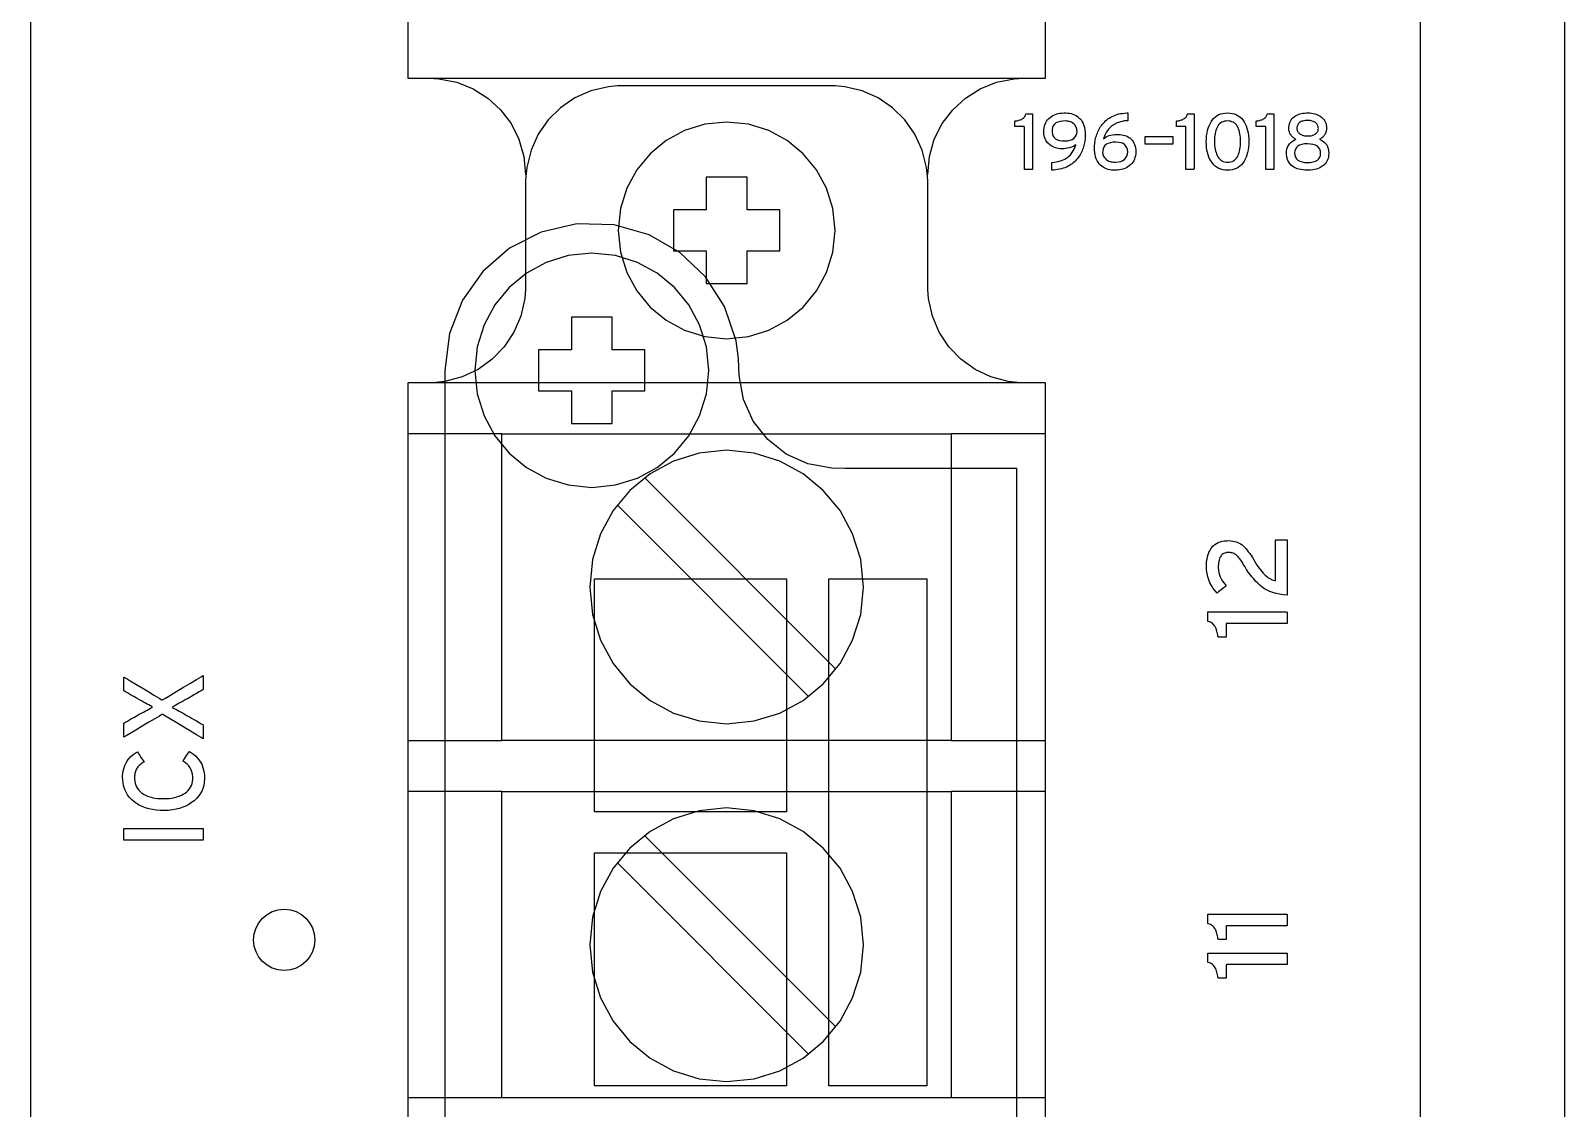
# Model space of a CAD drawing. Extents: x 1 to 47.7, y 0.2 to 33.3.
# Drawn here: x 34.861 to 36.737, y 7.805 to 9.124 of the extents above; entities that cross this region are included whole.
import ezdxf

# ---------------------------------------------------------------- set-up
doc = ezdxf.new("R2010")
doc.units = 0
doc.header["$MEASUREMENT"] = 0
for name, color, linetype in [('1_1__SCREW_TERMINAL_BLOCK_', 7, 'CONTINUOUS'), ('1_2__CONNECTORIZED_RELAY__', 7, 'CONTINUOUS'), ('4_0_____DWG', 7, 'CONTINUOUS')]:
    doc.layers.add(name, color=color, linetype=linetype)

msp = doc.modelspace()

# ---------------------------------------------------------------- linework, layer by layer
at = {"layer": '1_1__SCREW_TERMINAL_BLOCK_'}
for points in [[(35.3221, 9.1549), (35.3221, 9.1144), (35.3221, 9.0856), (35.3221, 9.0691), (35.3221, 9.0655), (35.3232, 9.0655), (35.3386, 9.0655), (35.3459, 9.0655), (35.3477, 9.0655), (35.3487, 9.0655), (35.36, 9.0649), (35.3818, 9.0606), (35.4018, 9.0526), (35.4198, 9.0412), (35.4355, 9.0269), (35.4483, 9.0099), (35.4579, 8.9908), (35.464, 8.9698), (35.4661, 8.9475)], [(35.9581, 8.9475), (35.9602, 8.9698), (35.9662, 8.9908), (35.9759, 9.0099), (35.9887, 9.0269), (36.0043, 9.0412), (36.0224, 9.0526), (36.0424, 9.0606), (36.0641, 9.0649), (36.0755, 9.0655), (36.0765, 9.0655), (36.0783, 9.0655), (36.0856, 9.0655), (36.1009, 9.0655), (36.1021, 9.0655), (36.1021, 9.0691), (36.1021, 9.0856), (36.1021, 9.1144), (36.1021, 9.1549)], [(35.3221, 9.0655), (36.1021, 9.0655)], [(36.1021, 7.6616), (36.1021, 7.8866), (36.1021, 7.9939), (36.1021, 8.0965), (36.1021, 8.1938), (36.1021, 8.2848), (36.1021, 8.3688), (36.1021, 8.445), (36.1021, 8.5125), (36.1021, 8.5705), (36.1021, 8.6183), (36.1021, 8.655), (36.1021, 8.6798), (36.1021, 8.6919), (36.1019, 8.693), (36.0971, 8.693), (36.0803, 8.693), (36.0763, 8.693), (36.0736, 8.693), (36.0679, 8.6933), (36.0567, 8.6946), (36.0355, 8.7001), (36.0161, 8.7093), (35.9988, 8.7218), (35.9841, 8.737), (35.9723, 8.7547), (35.9638, 8.7745), (35.959, 8.796), (35.9581, 8.8072), (35.9581, 8.811), (35.9581, 8.8115), (35.9581, 8.8193), (35.9581, 8.8343), (35.9581, 8.8541), (35.9581, 8.898), (35.9581, 8.9172), (35.9581, 8.9314), (35.9581, 8.938), (35.9581, 8.9394), (35.9579, 8.9451), (35.9567, 8.9562), (35.9514, 8.9775), (35.9425, 8.997), (35.9303, 9.0144), (35.9152, 9.0293), (35.8977, 9.0413), (35.878, 9.0501), (35.8567, 9.0551), (35.8455, 9.0561), (35.8402, 9.0563), (35.8395, 9.0563), (35.8344, 9.0563), (35.825, 9.0563), (35.7956, 9.0563), (35.7563, 9.0563), (35.7121, 9.0563), (35.6679, 9.0563), (35.6286, 9.0563), (35.5992, 9.0563), (35.5898, 9.0563), (35.5847, 9.0563), (35.5839, 9.0563), (35.5786, 9.0561), (35.5674, 9.0551), (35.5461, 9.0501), (35.5265, 9.0413), (35.509, 9.0293), (35.4939, 9.0144), (35.4817, 8.997), (35.4728, 8.9775), (35.4675, 8.9562), (35.4663, 8.9451), (35.4661, 8.9394), (35.4661, 8.938), (35.4661, 8.9314), (35.4661, 8.9172), (35.4661, 8.898), (35.4661, 8.8541), (35.4661, 8.8343), (35.4661, 8.8193), (35.4661, 8.8115), (35.4661, 8.811), (35.466, 8.8072), (35.4652, 8.796), (35.4604, 8.7745), (35.4519, 8.7547), (35.4401, 8.737), (35.4253, 8.7218), (35.4081, 8.7093), (35.3886, 8.7001), (35.3674, 8.6946), (35.3563, 8.6933), (35.3506, 8.693), (35.3479, 8.693), (35.3439, 8.693), (35.3271, 8.693), (35.3223, 8.693), (35.3221, 8.6919), (35.3221, 8.6798), (35.3221, 8.655), (35.3221, 8.6183), (35.3221, 8.5705), (35.3221, 8.5125), (35.3221, 8.445), (35.3221, 8.3688), (35.3221, 8.2848), (35.3221, 8.1938), (35.3221, 8.0965), (35.3221, 7.9939), (35.3221, 7.8866), (35.3221, 7.6616)], [(35.6869, 8.9043), (35.647, 8.9043), (35.647, 8.8542), (35.6869, 8.8542), (35.6869, 8.8142), (35.7372, 8.8142), (35.7372, 8.8542), (35.7772, 8.8542), (35.7772, 8.9043), (35.7372, 8.9043), (35.7372, 8.9443), (35.6869, 8.9443), (35.6869, 8.9043)], [(36.1021, 8.693), (35.3221, 8.693)], [(35.4372, 8.6304), (35.3221, 8.6304)], [(35.987, 8.6304), (35.987, 8.2554), (35.4372, 8.2554), (35.4372, 8.6304), (35.987, 8.6304)], [(36.1021, 8.6304), (35.987, 8.6304)], [(35.8458, 8.3426), (35.6115, 8.5769)], [(35.5781, 8.5435), (35.8123, 8.3092)], [(35.3221, 8.2554), (35.4372, 8.2554)], [(35.987, 8.2554), (36.1021, 8.2554)], [(35.4372, 8.1931), (35.3221, 8.1931)], [(35.987, 8.1931), (35.987, 7.8181), (35.4372, 7.8181), (35.4372, 8.1931), (35.987, 8.1931)], [(36.1021, 8.1931), (35.987, 8.1931)], [(35.8458, 7.9051), (35.6115, 8.1393)], [(35.5781, 8.1059), (35.8123, 7.8717)], [(35.4372, 7.8181), (35.3221, 7.8181)], [(36.1021, 7.8181), (35.987, 7.8181)]]:
    msp.add_lwpolyline(points, dxfattribs=at)
for points in [[(35.7121, 9.0118), (35.6854, 9.0091), (35.6605, 9.0014), (35.638, 8.9892), (35.6184, 8.973), (35.6021, 8.9533), (35.5899, 8.9308), (35.5821, 8.9059), (35.5794, 8.8792), (35.5821, 8.8525), (35.5899, 8.8277), (35.6021, 8.8052), (35.6184, 8.7856), (35.638, 8.7694), (35.6605, 8.7571), (35.6854, 8.7494), (35.7121, 8.7467), (35.7387, 8.7494), (35.7636, 8.7571), (35.7861, 8.7694), (35.8058, 8.7856), (35.822, 8.8052), (35.8343, 8.8277), (35.842, 8.8525), (35.8447, 8.8792), (35.842, 8.9059), (35.8343, 8.9308), (35.822, 8.9533), (35.8058, 8.973), (35.7861, 8.9892), (35.7636, 9.0014), (35.7387, 9.0091)], [(35.7121, 8.6103), (35.6784, 8.6069), (35.647, 8.5971), (35.6185, 8.5817), (35.5937, 8.5613), (35.5733, 8.5365), (35.5578, 8.5081), (35.5481, 8.4767), (35.5447, 8.443), (35.5481, 8.4093), (35.5578, 8.3779), (35.5733, 8.3495), (35.5937, 8.3247), (35.6185, 8.3043), (35.647, 8.2889), (35.6784, 8.2792), (35.7121, 8.2758), (35.7458, 8.2792), (35.7772, 8.2889), (35.8056, 8.3043), (35.8304, 8.3247), (35.8509, 8.3495), (35.8663, 8.3779), (35.8761, 8.4093), (35.8795, 8.443), (35.8761, 8.4767), (35.8663, 8.5081), (35.8509, 8.5365), (35.8304, 8.5613), (35.8056, 8.5817), (35.7772, 8.5971), (35.7458, 8.6069)], [(35.7121, 8.1728), (35.6784, 8.1694), (35.647, 8.1596), (35.6185, 8.1442), (35.5937, 8.1238), (35.5733, 8.0991), (35.5578, 8.0707), (35.5481, 8.0392), (35.5447, 8.0055), (35.5481, 7.9718), (35.5578, 7.9404), (35.5733, 7.912), (35.5937, 7.8872), (35.6185, 7.8668), (35.647, 7.8514), (35.6784, 7.8416), (35.7121, 7.8382), (35.7458, 7.8416), (35.7772, 7.8514), (35.8056, 7.8668), (35.8304, 7.8872), (35.8509, 7.912), (35.8663, 7.9404), (35.8761, 7.9718), (35.8795, 8.0055), (35.8761, 8.0392), (35.8663, 8.0707), (35.8509, 8.0991), (35.8304, 8.1238), (35.8056, 8.1442), (35.7772, 8.1596), (35.7458, 8.1694)]]:
    msp.add_lwpolyline(points, close=True, dxfattribs=at)
at = {"layer": '1_2__CONNECTORIZED_RELAY__'}
for points in [[(36.0764, 8.954), (36.0764, 8.956), (36.0764, 8.9613), (36.0764, 8.9689), (36.0764, 8.9778), (36.0764, 8.9869), (36.0764, 8.9953), (36.0764, 9.0019), (36.0764, 9.0056), (36.0763, 9.0062), (36.0754, 9.0062), (36.0739, 9.0062), (36.0721, 9.0062), (36.07, 9.0062), (36.068, 9.0062), (36.0663, 9.0062), (36.0651, 9.0062), (36.0647, 9.0062), (36.0647, 9.0064), (36.0647, 9.0071), (36.0647, 9.0082), (36.0647, 9.0094), (36.0647, 9.0106), (36.0647, 9.0117), (36.0647, 9.0126), (36.0647, 9.0131), (36.0653, 9.0132), (36.0665, 9.0134), (36.0676, 9.0135), (36.0687, 9.0138), (36.0698, 9.014), (36.0708, 9.0144), (36.0718, 9.0147), (36.0727, 9.0151), (36.0736, 9.0156), (36.0745, 9.0161), (36.0752, 9.0167), (36.0759, 9.0173), (36.0765, 9.018), (36.077, 9.0188), (36.0775, 9.0196), (36.0778, 9.0205), (36.0782, 9.0215), (36.0784, 9.022), (36.0789, 9.022), (36.0799, 9.022), (36.0812, 9.022), (36.0826, 9.022), (36.084, 9.022), (36.0851, 9.022), (36.0859, 9.022), (36.0862, 9.022), (36.0862, 9.0194), (36.0862, 9.0125), (36.0862, 9.0026), (36.0862, 8.991), (36.0862, 8.9791), (36.0862, 8.9682), (36.0862, 8.9596), (36.0862, 8.9547), (36.0862, 8.954), (36.0854, 8.954), (36.0842, 8.954), (36.0826, 8.954), (36.0809, 8.954), (36.0792, 8.954), (36.0778, 8.954), (36.0768, 8.954)], [(36.1508, 8.996), (36.1508, 8.9944), (36.1507, 8.9928), (36.1506, 8.9913), (36.1504, 8.9897), (36.1502, 8.988), (36.1499, 8.9864), (36.1496, 8.9848), (36.1492, 8.9831), (36.1488, 8.9815), (36.1482, 8.9798), (36.1476, 8.9782), (36.147, 8.9765), (36.1462, 8.9749), (36.1454, 8.9733), (36.1445, 8.9718), (36.1436, 8.9703), (36.1425, 8.9687), (36.1415, 8.9673), (36.1403, 8.9659), (36.1391, 8.9645), (36.1377, 8.9632), (36.1363, 8.962), (36.1348, 8.9609), (36.1332, 8.9598), (36.1315, 8.9587), (36.1298, 8.9578), (36.1279, 8.9568), (36.1259, 8.956), (36.1238, 8.9553), (36.1217, 8.9546), (36.1194, 8.9541), (36.117, 8.9536), (36.1145, 8.9533), (36.112, 8.953), (36.1099, 8.9529), (36.1099, 8.9534), (36.1099, 8.9545), (36.1099, 8.9559), (36.1099, 8.9575), (36.1099, 8.9591), (36.1099, 8.9606), (36.1099, 8.9617), (36.1099, 8.9624), (36.1127, 8.9627), (36.1176, 8.9634), (36.122, 8.9647), (36.126, 8.9666), (36.1296, 8.969), (36.1327, 8.9719), (36.1354, 8.9753), (36.1376, 8.9793), (36.1395, 8.9839), (36.1385, 8.9836), (36.1369, 8.9825), (36.1351, 8.9816), (36.1333, 8.9808), (36.1313, 8.9802), (36.1292, 8.9797), (36.1269, 8.9794), (36.1245, 8.9792), (36.122, 8.9791), (36.12, 8.9792), (36.118, 8.9795), (36.1161, 8.9798), (36.1143, 8.9803), (36.1125, 8.981), (36.1108, 8.9818), (36.1092, 8.9827), (36.1076, 8.9838), (36.1062, 8.985), (36.1048, 8.9863), (36.1037, 8.9878), (36.1027, 8.9895), (36.1019, 8.9913), (36.1012, 8.9932), (36.1007, 8.9953), (36.1004, 8.9975), (36.1003, 8.9999), (36.1003, 9.0024), (36.1006, 9.0048), (36.1011, 9.0071), (36.1017, 9.0092), (36.1026, 9.0111), (36.1036, 9.0129), (36.1049, 9.0146), (36.1063, 9.0161), (36.1079, 9.0175), (36.1096, 9.0187), (36.1114, 9.0198), (36.1134, 9.0207), (36.1154, 9.0215), (36.1175, 9.0221), (36.1197, 9.0226), (36.1221, 9.0229), (36.1245, 9.0231), (36.127, 9.0231), (36.1294, 9.0229), (36.1316, 9.0226), (36.1338, 9.0221), (36.1359, 9.0215), (36.1379, 9.0207), (36.1397, 9.0197), (36.1415, 9.0185), (36.1432, 9.0172), (36.1447, 9.0157), (36.1461, 9.014), (36.1473, 9.012), (36.1484, 9.0099), (36.1492, 9.0075), (36.1499, 9.005), (36.1504, 9.0022), (36.1507, 8.9992)], [(36.1408, 9.0007), (36.1407, 9.002), (36.1405, 9.0032), (36.1403, 9.0043), (36.1399, 9.0054), (36.1394, 9.0065), (36.1387, 9.0075), (36.138, 9.0084), (36.1372, 9.0093), (36.1362, 9.0102), (36.1351, 9.0109), (36.134, 9.0116), (36.1327, 9.0121), (36.1313, 9.0125), (36.1298, 9.0129), (36.1281, 9.0131), (36.1264, 9.0132), (36.1235, 9.0131), (36.1203, 9.0127), (36.1175, 9.0118), (36.1151, 9.0107), (36.1132, 9.0091), (36.1118, 9.0072), (36.1108, 9.005), (36.1103, 9.0024), (36.1103, 8.9995), (36.1107, 8.9969), (36.1116, 8.9946), (36.1129, 8.9928), (36.1146, 8.9912), (36.1168, 8.9901), (36.1194, 8.9893), (36.1225, 8.9888), (36.126, 8.9887), (36.1294, 8.989), (36.1323, 8.9896), (36.1348, 8.9906), (36.1369, 8.9919), (36.1385, 8.9936), (36.1397, 8.9956), (36.1405, 8.998)], [(36.2127, 8.9756), (36.2126, 8.9731), (36.2123, 8.9707), (36.2117, 8.9685), (36.2111, 8.9665), (36.2102, 8.9646), (36.2091, 8.9628), (36.2079, 8.9612), (36.2064, 8.9597), (36.2048, 8.9583), (36.2031, 8.9571), (36.2012, 8.956), (36.1993, 8.9551), (36.1972, 8.9544), (36.195, 8.9538), (36.1928, 8.9533), (36.1904, 8.953), (36.1879, 8.9529), (36.1854, 8.9529), (36.1831, 8.9531), (36.1809, 8.9535), (36.1788, 8.954), (36.1767, 8.9547), (36.1748, 8.9556), (36.1729, 8.9566), (36.1712, 8.9578), (36.1695, 8.9592), (36.168, 8.9608), (36.1666, 8.9626), (36.1654, 8.9645), (36.1644, 8.9667), (36.1636, 8.9691), (36.1629, 8.9717), (36.1625, 8.9745), (36.1622, 8.9776), (36.1622, 8.9804), (36.1622, 8.982), (36.1623, 8.9836), (36.1625, 8.9852), (36.1627, 8.9868), (36.1629, 8.9884), (36.1632, 8.9901), (36.1636, 8.9918), (36.164, 8.9935), (36.1645, 8.9951), (36.1651, 8.9968), (36.1657, 8.9984), (36.1663, 9), (36.1671, 9.0016), (36.1679, 9.0032), (36.1688, 9.0047), (36.1697, 9.0062), (36.1708, 9.0077), (36.1719, 9.0092), (36.1731, 9.0106), (36.1744, 9.0119), (36.1758, 9.0132), (36.1772, 9.0144), (36.1787, 9.0156), (36.1803, 9.0167), (36.182, 9.0177), (36.1838, 9.0187), (36.1857, 9.0196), (36.1876, 9.0204), (36.1897, 9.0211), (36.1919, 9.0217), (36.1942, 9.0222), (36.1965, 9.0225), (36.199, 9.0228), (36.2016, 9.023), (36.203, 9.023), (36.203, 9.0224), (36.203, 9.0212), (36.203, 9.0197), (36.203, 9.0181), (36.203, 9.0165), (36.203, 9.0151), (36.203, 9.014), (36.203, 9.0135), (36.1991, 9.0132), (36.1943, 9.0123), (36.19, 9.0109), (36.1861, 9.0089), (36.1826, 9.0064), (36.1796, 9.0034), (36.177, 8.9998), (36.1748, 8.9956), (36.1733, 8.9914), (36.1748, 8.9926), (36.1765, 8.9936), (36.1782, 8.9945), (36.1801, 8.9953), (36.1821, 8.9959), (36.1843, 8.9963), (36.1866, 8.9966), (36.189, 8.9968), (36.1914, 8.9968), (36.1935, 8.9967), (36.1955, 8.9964), (36.1974, 8.996), (36.1992, 8.9955), (36.201, 8.9948), (36.2027, 8.994), (36.2043, 8.9931), (36.2058, 8.992), (36.2072, 8.9908), (36.2085, 8.9894), (36.2095, 8.9879), (36.2105, 8.9862), (36.2113, 8.9844), (36.2119, 8.9824), (36.2123, 8.9803), (36.2126, 8.978)], [(36.2741, 8.954), (36.2741, 8.956), (36.2741, 8.9613), (36.2741, 8.9689), (36.2741, 8.9778), (36.2741, 8.9869), (36.2741, 8.9953), (36.2741, 9.0019), (36.2741, 9.0056), (36.274, 9.0062), (36.2731, 9.0062), (36.2717, 9.0062), (36.2698, 9.0062), (36.2677, 9.0062), (36.2658, 9.0062), (36.2641, 9.0062), (36.2629, 9.0062), (36.2624, 9.0062), (36.2624, 9.0064), (36.2624, 9.0071), (36.2624, 9.0082), (36.2624, 9.0094), (36.2624, 9.0106), (36.2624, 9.0117), (36.2624, 9.0126), (36.2624, 9.0131), (36.263, 9.0132), (36.2642, 9.0134), (36.2653, 9.0135), (36.2664, 9.0138), (36.2675, 9.014), (36.2685, 9.0144), (36.2695, 9.0147), (36.2704, 9.0151), (36.2713, 9.0156), (36.2722, 9.0161), (36.2729, 9.0167), (36.2736, 9.0173), (36.2742, 9.018), (36.2747, 9.0188), (36.2752, 9.0196), (36.2756, 9.0205), (36.2759, 9.0215), (36.2761, 9.022), (36.2766, 9.022), (36.2777, 9.022), (36.2789, 9.022), (36.2803, 9.022), (36.2817, 9.022), (36.2829, 9.022), (36.2837, 9.022), (36.284, 9.022), (36.284, 9.0194), (36.284, 9.0125), (36.284, 9.0026), (36.284, 8.991), (36.284, 8.9791), (36.284, 8.9682), (36.284, 8.9596), (36.284, 8.9547), (36.2839, 8.954), (36.2832, 8.954), (36.2819, 8.954), (36.2803, 8.954), (36.2786, 8.954), (36.2769, 8.954), (36.2755, 8.954), (36.2745, 8.954)], [(36.351, 8.9881), (36.3509, 8.9845), (36.3506, 8.9811), (36.3502, 8.9778), (36.3495, 8.9747), (36.3487, 8.9718), (36.3477, 8.969), (36.3465, 8.9664), (36.3452, 8.964), (36.3436, 8.9617), (36.3419, 8.9597), (36.34, 8.9579), (36.3379, 8.9564), (36.3357, 8.9552), (36.3332, 8.9542), (36.3306, 8.9535), (36.3279, 8.9531), (36.3249, 8.9529), (36.322, 8.9531), (36.3193, 8.9535), (36.3167, 8.9542), (36.3143, 8.9552), (36.3121, 8.9564), (36.31, 8.9579), (36.3081, 8.9596), (36.3064, 8.9616), (36.3049, 8.9638), (36.3035, 8.9662), (36.3023, 8.9688), (36.3013, 8.9716), (36.3005, 8.9745), (36.2998, 8.9776), (36.2994, 8.9809), (36.2991, 8.9843), (36.299, 8.9879), (36.2991, 8.9915), (36.2994, 8.995), (36.2999, 8.9983), (36.3005, 9.0014), (36.3013, 9.0043), (36.3024, 9.0071), (36.3036, 9.0097), (36.3049, 9.0121), (36.3065, 9.0144), (36.3082, 9.0164), (36.3101, 9.0182), (36.3122, 9.0197), (36.3145, 9.0209), (36.3169, 9.0218), (36.3194, 9.0225), (36.3222, 9.0229), (36.3251, 9.0231), (36.3281, 9.0229), (36.3308, 9.0225), (36.3334, 9.0218), (36.3358, 9.0208), (36.3381, 9.0196), (36.3401, 9.0182), (36.342, 9.0164), (36.3437, 9.0145), (36.3453, 9.0122), (36.3466, 9.0098), (36.3478, 9.0072), (36.3488, 9.0045), (36.3496, 9.0016), (36.3502, 8.9985), (36.3506, 8.9952), (36.3509, 8.9917)], [(36.341, 8.9879), (36.341, 8.9905), (36.3408, 8.9929), (36.3406, 8.9952), (36.3402, 8.9974), (36.3398, 8.9995), (36.3392, 9.0015), (36.3385, 9.0034), (36.3378, 9.0052), (36.3369, 9.0069), (36.3359, 9.0083), (36.3347, 9.0096), (36.3334, 9.0107), (36.332, 9.0116), (36.3304, 9.0123), (36.3287, 9.0128), (36.3269, 9.0131), (36.3249, 9.0132), (36.323, 9.0131), (36.3212, 9.0128), (36.3195, 9.0123), (36.318, 9.0116), (36.3166, 9.0107), (36.3153, 9.0097), (36.3141, 9.0084), (36.3131, 9.0069), (36.3122, 9.0053), (36.3115, 9.0036), (36.3108, 9.0017), (36.3102, 8.9997), (36.3098, 8.9976), (36.3094, 8.9954), (36.3092, 8.9931), (36.309, 8.9907), (36.309, 8.9881), (36.309, 8.9856), (36.3092, 8.9832), (36.3095, 8.9809), (36.3098, 8.9787), (36.3103, 8.9766), (36.3109, 8.9746), (36.3116, 8.9728), (36.3124, 8.971), (36.3133, 8.9693), (36.3143, 8.9678), (36.3155, 8.9665), (36.3168, 8.9654), (36.3182, 8.9644), (36.3197, 8.9637), (36.3214, 8.9632), (36.3232, 8.9629), (36.3251, 8.9628), (36.3271, 8.9629), (36.3289, 8.9632), (36.3306, 8.9637), (36.3322, 8.9644), (36.3336, 8.9653), (36.3348, 8.9664), (36.336, 8.9678), (36.337, 8.9693), (36.3379, 8.9709), (36.3386, 8.9726), (36.3392, 8.9745), (36.3398, 8.9764), (36.3402, 8.9785), (36.3406, 8.9807), (36.3408, 8.983), (36.341, 8.9854)], [(36.3717, 8.954), (36.3717, 8.956), (36.3717, 8.9613), (36.3717, 8.9689), (36.3717, 8.9778), (36.3717, 8.9869), (36.3717, 8.9953), (36.3717, 9.0019), (36.3717, 9.0056), (36.3716, 9.0062), (36.3707, 9.0062), (36.3693, 9.0062), (36.3674, 9.0062), (36.3654, 9.0062), (36.3634, 9.0062), (36.3617, 9.0062), (36.3605, 9.0062), (36.36, 9.0062), (36.36, 9.0064), (36.36, 9.0071), (36.36, 9.0082), (36.36, 9.0094), (36.36, 9.0106), (36.36, 9.0117), (36.36, 9.0126), (36.36, 9.0131), (36.3606, 9.0132), (36.3618, 9.0134), (36.363, 9.0135), (36.3641, 9.0138), (36.3651, 9.014), (36.3661, 9.0144), (36.3671, 9.0147), (36.3681, 9.0151), (36.369, 9.0156), (36.3698, 9.0161), (36.3705, 9.0167), (36.3712, 9.0173), (36.3718, 9.018), (36.3723, 9.0188), (36.3728, 9.0196), (36.3732, 9.0205), (36.3735, 9.0215), (36.3737, 9.022), (36.3742, 9.022), (36.3753, 9.022), (36.3765, 9.022), (36.3779, 9.022), (36.3793, 9.022), (36.3805, 9.022), (36.3813, 9.022), (36.3816, 9.022), (36.3816, 9.0194), (36.3816, 9.0125), (36.3816, 9.0026), (36.3816, 8.991), (36.3816, 8.9791), (36.3816, 8.9682), (36.3816, 8.9596), (36.3816, 8.9547), (36.3815, 8.954), (36.3808, 8.954), (36.3795, 8.954), (36.3779, 8.954), (36.3762, 8.954), (36.3745, 8.954), (36.3731, 8.954), (36.3721, 8.954)], [(36.4489, 8.9738), (36.4487, 8.9715), (36.4485, 8.9694), (36.448, 8.9674), (36.4473, 8.9655), (36.4465, 8.9638), (36.4455, 8.9622), (36.4443, 8.9607), (36.4429, 8.9593), (36.4414, 8.9581), (36.4397, 8.957), (36.4378, 8.956), (36.4359, 8.9551), (36.4338, 8.9544), (36.4315, 8.9538), (36.4292, 8.9534), (36.4266, 8.9531), (36.424, 8.9529), (36.4196, 8.953), (36.4145, 8.9536), (36.4101, 8.9548), (36.4063, 8.9565), (36.4031, 8.9588), (36.4007, 8.9616), (36.3988, 8.9649), (36.3977, 8.9687), (36.3971, 8.9731), (36.3972, 8.9762), (36.3976, 8.9788), (36.3984, 8.9811), (36.3994, 8.9833), (36.4007, 8.9852), (36.4024, 8.9869), (36.4043, 8.9885), (36.4066, 8.9898), (36.4086, 8.9908), (36.4075, 8.9914), (36.4065, 8.992), (36.4056, 8.9926), (36.4047, 8.9933), (36.4039, 8.9941), (36.4033, 8.9948), (36.4027, 8.9956), (36.4021, 8.9964), (36.4017, 8.9973), (36.4013, 8.9981), (36.4009, 8.999), (36.4006, 8.9998), (36.4003, 9.0006), (36.4001, 9.0014), (36.4, 9.0021), (36.3999, 9.0029), (36.3999, 9.0037), (36.4, 9.0055), (36.4002, 9.0076), (36.4006, 9.0095), (36.4012, 9.0114), (36.402, 9.0131), (36.4029, 9.0146), (36.404, 9.0161), (36.4053, 9.0174), (36.4068, 9.0185), (36.4083, 9.0195), (36.4099, 9.0204), (36.4117, 9.0211), (36.4134, 9.0218), (36.4153, 9.0223), (36.4173, 9.0227), (36.4193, 9.0229), (36.4215, 9.0231), (36.4237, 9.0231), (36.4257, 9.023), (36.4277, 9.0228), (36.4297, 9.0225), (36.4316, 9.022), (36.4334, 9.0214), (36.4351, 9.0207), (36.4368, 9.0199), (36.4384, 9.019), (36.4399, 9.0179), (36.4413, 9.0167), (36.4425, 9.0154), (36.4435, 9.0139), (36.4444, 9.0123), (36.4451, 9.0105), (36.4456, 9.0086), (36.4459, 9.0066), (36.446, 9.0044), (36.446, 9.0038), (36.446, 9.0034), (36.446, 9.0031), (36.446, 9.0027), (36.4459, 9.0023), (36.4459, 9.0019), (36.4458, 9.0016), (36.4457, 9.0012), (36.4457, 9.0008), (36.4456, 9.0003), (36.4454, 8.9999), (36.4453, 8.9995), (36.4451, 8.999), (36.445, 8.9986), (36.4448, 8.9982), (36.4446, 8.9977), (36.4444, 8.9973), (36.444, 8.9966), (36.4435, 8.9958), (36.4429, 8.9949), (36.4422, 8.9941), (36.4414, 8.9934), (36.4405, 8.9927), (36.4396, 8.992), (36.4386, 8.9914), (36.4375, 8.9909), (36.439, 8.99), (36.4412, 8.9888), (36.4432, 8.9874), (36.4449, 8.9857), (36.4463, 8.9838), (36.4473, 8.9817), (36.4481, 8.9793), (36.4486, 8.9767)], [(36.4361, 9.0038), (36.436, 9.0047), (36.4359, 9.0056), (36.4357, 9.0065), (36.4354, 9.0074), (36.4351, 9.0082), (36.4346, 9.009), (36.4341, 9.0097), (36.4335, 9.0104), (36.4328, 9.0111), (36.4319, 9.0117), (36.431, 9.0123), (36.4299, 9.0127), (36.4287, 9.0131), (36.4274, 9.0134), (36.426, 9.0136), (36.4245, 9.0137), (36.4229, 9.0138), (36.4213, 9.0137), (36.4198, 9.0136), (36.4184, 9.0134), (36.4171, 9.0131), (36.416, 9.0128), (36.4149, 9.0124), (36.414, 9.0119), (36.4132, 9.0113), (36.4125, 9.0107), (36.4118, 9.01), (36.4113, 9.0093), (36.4108, 9.0085), (36.4105, 9.0077), (36.4102, 9.0069), (36.41, 9.006), (36.4099, 9.0051), (36.4099, 9.0042), (36.4099, 9.0032), (36.4101, 9.0023), (36.4103, 9.0014), (36.4107, 9.0006), (36.4111, 8.9998), (36.4117, 8.999), (36.4123, 8.9983), (36.413, 8.9977), (36.4139, 8.9971), (36.4148, 8.9965), (36.4157, 8.9961), (36.4168, 8.9957), (36.4179, 8.9953), (36.4191, 8.9951), (36.4203, 8.9949), (36.4217, 8.9948), (36.4231, 8.9948), (36.4245, 8.9948), (36.4259, 8.9949), (36.4272, 8.9951), (36.4284, 8.9954), (36.4295, 8.9957), (36.4306, 8.9961), (36.4315, 8.9966), (36.4324, 8.9972), (36.4331, 8.9978), (36.4338, 8.9984), (36.4344, 8.9991), (36.4349, 8.9997), (36.4353, 9.0005), (36.4357, 9.0012), (36.4359, 9.0021), (36.436, 9.0029)], [(36.2028, 8.9754), (36.2025, 8.9781), (36.2018, 8.9805), (36.2007, 8.9825), (36.1991, 8.9842), (36.1971, 8.9855), (36.1947, 8.9864), (36.1918, 8.987), (36.1885, 8.9872), (36.1849, 8.9871), (36.1818, 8.9866), (36.1791, 8.9858), (36.1768, 8.9846), (36.175, 8.9831), (36.1737, 8.9812), (36.1728, 8.979), (36.1723, 8.9764), (36.1722, 8.9745), (36.1724, 8.9733), (36.1726, 8.9721), (36.173, 8.971), (36.1734, 8.97), (36.174, 8.969), (36.1747, 8.968), (36.1755, 8.9671), (36.1765, 8.9662), (36.1775, 8.9654), (36.1787, 8.9647), (36.1799, 8.9641), (36.1812, 8.9636), (36.1827, 8.9632), (36.1842, 8.963), (36.1859, 8.9628), (36.188, 8.9628), (36.1915, 8.9631), (36.1944, 8.9637), (36.197, 8.9648), (36.199, 8.9662), (36.2006, 8.9679), (36.2018, 8.97), (36.2025, 8.9725)], [(36.4389, 8.9735), (36.4387, 8.9762), (36.4379, 8.9785), (36.4367, 8.9805), (36.4349, 8.9822), (36.4327, 8.9834), (36.4299, 8.9844), (36.4266, 8.9849), (36.4229, 8.9852), (36.4192, 8.985), (36.416, 8.9844), (36.4132, 8.9835), (36.411, 8.9823), (36.4093, 8.9807), (36.4081, 8.9788), (36.4073, 8.9766), (36.4071, 8.974), (36.4074, 8.9713), (36.4081, 8.9689), (36.4094, 8.9669), (36.4111, 8.9652), (36.4134, 8.9639), (36.4161, 8.963), (36.4193, 8.9624), (36.423, 8.9622), (36.4267, 8.9624), (36.4299, 8.963), (36.4327, 8.9639), (36.4349, 8.9652), (36.4366, 8.9667), (36.4379, 8.9687), (36.4386, 8.9709)], [(35.547, 8.8514), (35.5182, 8.8485), (35.4914, 8.8401), (35.4671, 8.8269), (35.446, 8.8094), (35.4285, 8.7882), (35.4153, 8.7639), (35.407, 8.737), (35.4041, 8.7081), (35.407, 8.6793), (35.4153, 8.6524), (35.4285, 8.6281), (35.446, 8.6069), (35.4671, 8.5894), (35.4914, 8.5762), (35.5182, 8.5679), (35.547, 8.565), (35.576, 8.5679), (35.6029, 8.5762), (35.6272, 8.5894), (35.6484, 8.6069), (35.6659, 8.6281), (35.6791, 8.6524), (35.6875, 8.6793), (35.6904, 8.7081), (35.6875, 8.737), (35.6791, 8.7639), (35.6659, 8.7882), (35.6484, 8.8094), (35.6272, 8.8269), (35.6029, 8.8401), (35.576, 8.8485)]]:
    msp.add_lwpolyline(points, close=True, dxfattribs=at)
for points in [[(36.2242, 8.9849), (36.2242, 8.9942), (36.2582, 8.9942), (36.2582, 8.9849), (36.2242, 8.9849)], [(36.0673, 7.7687), (36.0673, 7.9077), (36.0673, 8.0389), (36.0673, 8.1605), (36.0673, 8.2706), (36.0673, 8.3674), (36.0673, 8.4102), (36.0673, 8.449), (36.0673, 8.4835), (36.0673, 8.5135), (36.0673, 8.5388), (36.0673, 8.5591), (36.0673, 8.5743), (36.0673, 8.584), (36.0673, 8.5881), (36.0671, 8.5882), (36.0618, 8.5882), (36.05, 8.5882), (36.0329, 8.5882), (35.9878, 8.5882), (35.9366, 8.5882), (35.8895, 8.5882), (35.8707, 8.5882), (35.8566, 8.5882), (35.8409, 8.5884), (35.8115, 8.5936), (35.785, 8.6056), (35.7624, 8.6234), (35.7446, 8.646), (35.7326, 8.6725), (35.7274, 8.7019), (35.7267, 8.722), (35.7236, 8.7444), (35.7095, 8.7861), (35.6861, 8.8226), (35.6549, 8.8524), (35.6172, 8.874), (35.5745, 8.886), (35.5287, 8.8872), (35.4853, 8.8772), (35.4465, 8.8574), (35.414, 8.8291), (35.3889, 8.7939), (35.3729, 8.7531), (35.3672, 8.7081), (35.3672, 8.7052), (35.3672, 8.6966), (35.3672, 8.6825), (35.3672, 8.6632), (35.3672, 8.6388), (35.3672, 8.6097), (35.3672, 8.5761), (35.3672, 8.5382), (35.3672, 8.4962), (35.3672, 8.4503), (35.3672, 8.348), (35.3672, 8.2331), (35.3672, 8.1074), (35.3672, 7.9728), (35.3672, 7.8312), (35.3672, 7.5344)], [(35.4819, 8.7333), (35.4819, 8.6831), (35.5222, 8.6831), (35.5222, 8.6432), (35.5722, 8.6432), (35.5722, 8.6831), (35.6122, 8.6831), (35.6122, 8.7333), (35.5722, 8.7333), (35.5722, 8.7732), (35.5222, 8.7732), (35.5222, 8.7333), (35.4819, 8.7333)], [(35.7855, 8.4531), (35.7855, 8.1681), (35.5505, 8.1681), (35.5505, 8.4531), (35.7855, 8.4531)], [(35.9572, 8.4531), (35.9572, 7.8331), (35.8372, 7.8331), (35.8372, 8.4531), (35.9572, 8.4531)], [(35.7855, 8.1181), (35.7855, 7.8331), (35.5505, 7.8331), (35.5505, 8.1181), (35.7855, 8.1181)]]:
    msp.add_lwpolyline(points, dxfattribs=at)
at = {"layer": '4_0_____DWG'}
for points in [[(36.7371, 12.0833), (36.7371, 11.6853), (36.7371, 11.2856), (36.7371, 10.8852), (36.7371, 10.4848), (36.7371, 10.0852), (36.7371, 9.6871), (36.7371, 9.4889), (36.7371, 9.2914), (36.7371, 9.0946), (36.7371, 8.8988), (36.7371, 8.7039), (36.7371, 8.5101), (36.7371, 8.3175), (36.7371, 8.1261), (36.7371, 7.9361), (36.7371, 7.7476)], [(34.8606, 7.6223), (34.8606, 7.9512), (34.8606, 8.2824), (34.8606, 8.9483), (34.8606, 9.2814), (34.8606, 9.6135), (34.8606, 9.9437), (34.8606, 10.1079), (34.8606, 10.2713), (34.8606, 10.4339), (34.8606, 10.5955), (34.8606, 10.756), (34.8606, 10.9153), (34.8606, 11.0733), (34.8606, 11.23), (34.8606, 11.3851), (34.8606, 11.5387), (34.8606, 11.6906), (34.8606, 11.8407)], [(36.5605, 11.8407), (36.5605, 11.6906), (36.5605, 11.5387), (36.5605, 11.3851), (36.5605, 11.23), (36.5605, 11.0733), (36.5605, 10.9153), (36.5605, 10.756), (36.5605, 10.5955), (36.5605, 10.4339), (36.5605, 10.2713), (36.5605, 10.1079), (36.5605, 9.9437), (36.5605, 9.6135), (36.5605, 9.2814), (36.5605, 8.9483), (36.5605, 8.2824), (36.5605, 7.9512), (36.5605, 7.6223)], [(35.0718, 8.1335), (34.9746, 8.1335), (34.9746, 8.1476), (35.0718, 8.1476), (35.0718, 8.1335)]]:
    msp.add_lwpolyline(points, dxfattribs=at)
for points in [[(36.3979, 8.4332), (36.3932, 8.4336), (36.3888, 8.4342), (36.3846, 8.4351), (36.3806, 8.4362), (36.3769, 8.4375), (36.3735, 8.4391), (36.3702, 8.4409), (36.3672, 8.443), (36.3645, 8.4453), (36.3619, 8.4477), (36.3594, 8.4502), (36.357, 8.4529), (36.3547, 8.4556), (36.3525, 8.4585), (36.3503, 8.4614), (36.3483, 8.4645), (36.3464, 8.4676), (36.3447, 8.4703), (36.3435, 8.4724), (36.3423, 8.4742), (36.3411, 8.4759), (36.3399, 8.4775), (36.3388, 8.4789), (36.3378, 8.4801), (36.3368, 8.4812), (36.3358, 8.4821), (36.3348, 8.4828), (36.3339, 8.4834), (36.3329, 8.4839), (36.3318, 8.4844), (36.3308, 8.4847), (36.3298, 8.485), (36.3287, 8.4852), (36.3276, 8.4853), (36.3265, 8.4854), (36.3252, 8.4854), (36.3239, 8.4852), (36.3227, 8.485), (36.3216, 8.4846), (36.3205, 8.4841), (36.3196, 8.4836), (36.3186, 8.4829), (36.3178, 8.4821), (36.317, 8.4812), (36.3163, 8.4802), (36.3156, 8.479), (36.3151, 8.4776), (36.3146, 8.4761), (36.3142, 8.4745), (36.3139, 8.4727), (36.3138, 8.4708), (36.3136, 8.4688), (36.3137, 8.4664), (36.3139, 8.4635), (36.3144, 8.4608), (36.3152, 8.4581), (36.3161, 8.4554), (36.3173, 8.4529), (36.3188, 8.4504), (36.3205, 8.448), (36.3224, 8.4456), (36.3232, 8.4445), (36.3224, 8.4439), (36.3211, 8.4428), (36.3194, 8.4414), (36.3175, 8.4399), (36.3156, 8.4384), (36.314, 8.4371), (36.3129, 8.4361), (36.3123, 8.4356), (36.3101, 8.4381), (36.3076, 8.4414), (36.3054, 8.4448), (36.3035, 8.4483), (36.302, 8.452), (36.3008, 8.4557), (36.2999, 8.4596), (36.2993, 8.4636), (36.2991, 8.4678), (36.2992, 8.4711), (36.2994, 8.4742), (36.2999, 8.4772), (36.3004, 8.48), (36.3012, 8.4827), (36.3021, 8.4852), (36.3032, 8.4875), (36.3044, 8.4896), (36.3058, 8.4916), (36.3075, 8.4934), (36.3093, 8.4949), (36.3113, 8.4963), (36.3135, 8.4974), (36.3158, 8.4983), (36.3184, 8.499), (36.3211, 8.4995), (36.324, 8.4997), (36.3267, 8.4998), (36.3291, 8.4996), (36.3314, 8.4993), (36.3335, 8.4989), (36.3356, 8.4984), (36.3375, 8.4976), (36.3393, 8.4968), (36.341, 8.4958), (36.3427, 8.4947), (36.3442, 8.4933), (36.3457, 8.4918), (36.3473, 8.4901), (36.3489, 8.4883), (36.3504, 8.4863), (36.3521, 8.4841), (36.3537, 8.4817), (36.3554, 8.4791), (36.357, 8.4764), (36.3588, 8.4735), (36.3605, 8.4708), (36.3622, 8.4683), (36.3638, 8.466), (36.3654, 8.4639), (36.3669, 8.4619), (36.3684, 8.4602), (36.3698, 8.4587), (36.3711, 8.4574), (36.3725, 8.4563), (36.3739, 8.4552), (36.3753, 8.4542), (36.3768, 8.4534), (36.3782, 8.4527), (36.3797, 8.452), (36.3812, 8.4515), (36.3827, 8.4511), (36.3837, 8.4511), (36.3837, 8.454), (36.3837, 8.4596), (36.3837, 8.467), (36.3837, 8.4753), (36.3837, 8.4837), (36.3837, 8.4913), (36.3837, 8.4971), (36.3837, 8.5003), (36.3839, 8.5007), (36.3849, 8.5007), (36.3866, 8.5007), (36.3888, 8.5007), (36.3912, 8.5007), (36.3935, 8.5007), (36.3956, 8.5007), (36.3971, 8.5007), (36.3978, 8.5007), (36.3979, 8.4992), (36.3979, 8.4935), (36.3979, 8.4847), (36.3979, 8.474), (36.3979, 8.4625), (36.3979, 8.4514), (36.3979, 8.4421), (36.3979, 8.4356)], [(36.3979, 8.3985), (36.395, 8.3985), (36.3874, 8.3985), (36.3766, 8.3985), (36.3639, 8.3985), (36.3508, 8.3985), (36.3389, 8.3985), (36.3295, 8.3985), (36.3241, 8.3985), (36.3233, 8.3984), (36.3233, 8.3971), (36.3233, 8.395), (36.3233, 8.3924), (36.3233, 8.3894), (36.3233, 8.3866), (36.3233, 8.3842), (36.3233, 8.3825), (36.3233, 8.3818), (36.3229, 8.3818), (36.3219, 8.3818), (36.3205, 8.3818), (36.3187, 8.3818), (36.317, 8.3818), (36.3154, 8.3818), (36.3141, 8.3818), (36.3134, 8.3818), (36.3132, 8.3827), (36.313, 8.3844), (36.3128, 8.386), (36.3124, 8.3876), (36.312, 8.3891), (36.3116, 8.3906), (36.3111, 8.392), (36.3105, 8.3933), (36.3098, 8.3946), (36.3091, 8.3958), (36.3083, 8.3968), (36.3074, 8.3978), (36.3064, 8.3987), (36.3053, 8.3994), (36.3041, 8.4001), (36.3028, 8.4006), (36.3014, 8.401), (36.3007, 8.4013), (36.3007, 8.4022), (36.3007, 8.4036), (36.3007, 8.4054), (36.3007, 8.4074), (36.3007, 8.4094), (36.3007, 8.411), (36.3007, 8.4122), (36.3007, 8.4126), (36.3044, 8.4126), (36.3143, 8.4126), (36.3284, 8.4126), (36.345, 8.4126), (36.362, 8.4126), (36.3776, 8.4126), (36.3898, 8.4126), (36.3969, 8.4126), (36.3979, 8.4125), (36.3979, 8.4115), (36.3979, 8.4097), (36.3979, 8.4074), (36.3979, 8.405), (36.3979, 8.4025), (36.3979, 8.4005), (36.3979, 8.3991)], [(35.0718, 8.3176), (35.0711, 8.3172), (35.0693, 8.3162), (35.0667, 8.3147), (35.0636, 8.3129), (35.0603, 8.311), (35.0573, 8.3093), (35.0549, 8.3078), (35.0533, 8.3069), (35.0522, 8.3063), (35.0496, 8.3049), (35.0471, 8.3035), (35.0447, 8.3022), (35.0424, 8.3009), (35.0402, 8.2997), (35.0381, 8.2986), (35.0361, 8.2975), (35.0342, 8.2965), (35.0342, 8.2955), (35.0361, 8.2946), (35.0381, 8.2935), (35.0402, 8.2924), (35.0424, 8.2912), (35.0447, 8.29), (35.0471, 8.2886), (35.0496, 8.2872), (35.0522, 8.2857), (35.0533, 8.2851), (35.0549, 8.2842), (35.0573, 8.2828), (35.0603, 8.281), (35.0636, 8.2792), (35.0667, 8.2774), (35.0693, 8.2759), (35.0711, 8.2749), (35.0718, 8.2745), (35.0718, 8.2739), (35.0718, 8.2722), (35.0718, 8.2698), (35.0718, 8.267), (35.0718, 8.2641), (35.0718, 8.2614), (35.0718, 8.2592), (35.0718, 8.2578), (35.0717, 8.2575), (35.069, 8.2591), (35.0636, 8.2624), (35.0562, 8.2668), (35.0478, 8.2718), (35.0393, 8.2769), (35.0316, 8.2815), (35.0256, 8.2852), (35.0221, 8.2872), (35.0212, 8.2873), (35.018, 8.2853), (35.0123, 8.2819), (35.0051, 8.2776), (34.9971, 8.2728), (34.9893, 8.2681), (34.9823, 8.2639), (34.9772, 8.2609), (34.9747, 8.2594), (34.9746, 8.2597), (34.9746, 8.2611), (34.9746, 8.2634), (34.9746, 8.2661), (34.9746, 8.2691), (34.9746, 8.2719), (34.9746, 8.2744), (34.9746, 8.276), (34.9746, 8.2767), (34.9752, 8.277), (34.9767, 8.2778), (34.9789, 8.2791), (34.9814, 8.2805), (34.9841, 8.2821), (34.9866, 8.2835), (34.9887, 8.2846), (34.99, 8.2854), (34.991, 8.2859), (34.9935, 8.2874), (34.9961, 8.2888), (34.9985, 8.2901), (35.0008, 8.2914), (35.003, 8.2926), (35.0052, 8.2937), (35.0073, 8.2948), (35.0092, 8.2958), (35.0093, 8.2967), (35.0073, 8.2977), (35.0053, 8.2988), (35.0032, 8.2999), (35.0009, 8.3011), (34.9986, 8.3024), (34.9962, 8.3037), (34.9936, 8.3051), (34.991, 8.3066), (34.99, 8.3072), (34.9887, 8.3079), (34.9866, 8.3091), (34.9841, 8.3105), (34.9814, 8.3121), (34.9789, 8.3135), (34.9767, 8.3148), (34.9752, 8.3157), (34.9746, 8.316), (34.9746, 8.3166), (34.9746, 8.3183), (34.9746, 8.3206), (34.9746, 8.3234), (34.9746, 8.3264), (34.9746, 8.3291), (34.9746, 8.3313), (34.9746, 8.3327), (34.9747, 8.333), (34.9772, 8.3315), (34.9823, 8.3285), (34.9892, 8.3243), (34.9971, 8.3196), (35.005, 8.3148), (35.0122, 8.3105), (35.0179, 8.3071), (35.0211, 8.3051), (35.022, 8.3052), (35.0255, 8.3072), (35.0315, 8.3108), (35.0392, 8.3155), (35.0477, 8.3206), (35.0561, 8.3256), (35.0635, 8.33), (35.069, 8.3333), (35.0717, 8.3349), (35.0718, 8.3346), (35.0718, 8.3332), (35.0718, 8.3309), (35.0718, 8.3282), (35.0718, 8.3252), (35.0718, 8.3223), (35.0718, 8.3199), (35.0718, 8.3183)], [(35.0548, 8.2419), (35.0587, 8.2393), (35.0622, 8.2365), (35.0652, 8.2334), (35.0677, 8.2299), (35.0698, 8.2262), (35.0714, 8.2221), (35.0725, 8.2177), (35.0732, 8.2131), (35.0733, 8.2084), (35.073, 8.2043), (35.0723, 8.2004), (35.0712, 8.1968), (35.0698, 8.1934), (35.068, 8.1901), (35.0659, 8.1871), (35.0634, 8.1843), (35.0606, 8.1817), (35.0575, 8.1793), (35.0542, 8.1771), (35.0506, 8.1752), (35.0468, 8.1736), (35.0427, 8.1722), (35.0385, 8.1712), (35.0339, 8.1704), (35.0292, 8.1699), (35.0242, 8.1697), (35.0191, 8.1698), (35.0143, 8.1702), (35.0096, 8.1708), (35.0052, 8.1718), (35.0011, 8.173), (34.9971, 8.1745), (34.9934, 8.1763), (34.99, 8.1784), (34.9867, 8.1807), (34.9838, 8.1832), (34.9812, 8.186), (34.979, 8.1889), (34.9772, 8.192), (34.9756, 8.1954), (34.9745, 8.199), (34.9736, 8.2027), (34.9732, 8.2067), (34.9731, 8.2112), (34.9735, 8.2161), (34.9744, 8.2207), (34.9758, 8.2249), (34.9776, 8.2287), (34.9799, 8.2322), (34.9826, 8.2354), (34.9859, 8.2382), (34.9896, 8.2406), (34.9913, 8.2413), (34.9919, 8.2404), (34.9929, 8.2388), (34.9942, 8.2369), (34.9955, 8.2347), (34.9969, 8.2327), (34.998, 8.2309), (34.9989, 8.2296), (34.9992, 8.229), (34.9981, 8.2283), (34.9968, 8.2275), (34.9956, 8.2266), (34.9945, 8.2257), (34.9935, 8.2248), (34.9926, 8.2239), (34.9917, 8.223), (34.991, 8.222), (34.9903, 8.221), (34.9897, 8.2199), (34.9891, 8.2188), (34.9887, 8.2175), (34.9883, 8.2163), (34.988, 8.2149), (34.9878, 8.2135), (34.9877, 8.212), (34.9876, 8.2104), (34.9876, 8.2084), (34.9878, 8.2057), (34.9883, 8.2031), (34.9891, 8.2008), (34.99, 8.1985), (34.9912, 8.1965), (34.9927, 8.1946), (34.9944, 8.1928), (34.9963, 8.1912), (34.9985, 8.1898), (35.0009, 8.1885), (35.0035, 8.1873), (35.0063, 8.1864), (35.0092, 8.1856), (35.0124, 8.185), (35.0157, 8.1845), (35.0192, 8.1843), (35.0229, 8.1842), (35.0266, 8.1842), (35.0301, 8.1845), (35.0334, 8.1849), (35.0366, 8.1855), (35.0395, 8.1863), (35.0423, 8.1872), (35.0449, 8.1883), (35.0473, 8.1896), (35.0495, 8.191), (35.0516, 8.1926), (35.0534, 8.1943), (35.0549, 8.1962), (35.0562, 8.1982), (35.0572, 8.2004), (35.058, 8.2028), (35.0585, 8.2053), (35.0588, 8.208), (35.0588, 8.211), (35.0585, 8.214), (35.0579, 8.2169), (35.0569, 8.2195), (35.0557, 8.222), (35.0541, 8.2242), (35.0522, 8.2263), (35.05, 8.2281), (35.0474, 8.2298), (35.0468, 8.2304), (35.0475, 8.2314), (35.0486, 8.2329), (35.0499, 8.2348), (35.0512, 8.2368), (35.0526, 8.2387), (35.0537, 8.2403), (35.0545, 8.2415)], [(35.1708, 8.049), (35.1784, 8.0482), (35.1854, 8.046), (35.1918, 8.0426), (35.1973, 8.038), (35.2019, 8.0324), (35.2054, 8.0261), (35.2076, 8.019), (35.2083, 8.0115), (35.2076, 8.0039), (35.2054, 7.9969), (35.2019, 7.9905), (35.1973, 7.9849), (35.1918, 7.9804), (35.1854, 7.9769), (35.1784, 7.9747), (35.1708, 7.974), (35.1633, 7.9747), (35.1562, 7.9769), (35.1499, 7.9804), (35.1443, 7.9849), (35.1397, 7.9905), (35.1363, 7.9969), (35.1341, 8.0039), (35.1333, 8.0115), (35.1341, 8.019), (35.1363, 8.0261), (35.1397, 8.0324), (35.1443, 8.038), (35.1499, 8.0426), (35.1562, 8.046), (35.1633, 8.0482)], [(36.3979, 8.0287), (36.395, 8.0287), (36.3874, 8.0287), (36.3766, 8.0287), (36.3639, 8.0287), (36.3508, 8.0287), (36.3389, 8.0287), (36.3295, 8.0287), (36.3241, 8.0287), (36.3233, 8.0285), (36.3233, 8.0273), (36.3233, 8.0252), (36.3233, 8.0225), (36.3233, 8.0196), (36.3233, 8.0168), (36.3233, 8.0143), (36.3233, 8.0126), (36.3233, 8.012), (36.3229, 8.012), (36.3219, 8.012), (36.3205, 8.012), (36.3187, 8.012), (36.317, 8.012), (36.3154, 8.012), (36.3141, 8.012), (36.3134, 8.012), (36.3132, 8.0129), (36.313, 8.0146), (36.3128, 8.0162), (36.3124, 8.0178), (36.312, 8.0193), (36.3116, 8.0207), (36.3111, 8.0221), (36.3105, 8.0235), (36.3098, 8.0248), (36.3091, 8.0259), (36.3083, 8.027), (36.3074, 8.028), (36.3064, 8.0288), (36.3053, 8.0296), (36.3041, 8.0303), (36.3028, 8.0308), (36.3014, 8.0312), (36.3007, 8.0315), (36.3007, 8.0323), (36.3007, 8.0338), (36.3007, 8.0356), (36.3007, 8.0376), (36.3007, 8.0395), (36.3007, 8.0412), (36.3007, 8.0424), (36.3007, 8.0428), (36.3044, 8.0428), (36.3143, 8.0428), (36.3284, 8.0428), (36.345, 8.0428), (36.362, 8.0428), (36.3776, 8.0428), (36.3898, 8.0428), (36.3969, 8.0428), (36.3979, 8.0427), (36.3979, 8.0416), (36.3979, 8.0399), (36.3979, 8.0376), (36.3979, 8.0351), (36.3979, 8.0327), (36.3979, 8.0307), (36.3979, 8.0292)], [(36.3979, 7.9812), (36.395, 7.9812), (36.3874, 7.9812), (36.3766, 7.9812), (36.3639, 7.9812), (36.3508, 7.9812), (36.3389, 7.9812), (36.3295, 7.9812), (36.3241, 7.9812), (36.3233, 7.9811), (36.3233, 7.9799), (36.3233, 7.9777), (36.3233, 7.9751), (36.3233, 7.9721), (36.3233, 7.9693), (36.3233, 7.9669), (36.3233, 7.9652), (36.3233, 7.9645), (36.3229, 7.9645), (36.3219, 7.9645), (36.3205, 7.9645), (36.3187, 7.9645), (36.317, 7.9645), (36.3154, 7.9645), (36.3141, 7.9645), (36.3134, 7.9645), (36.3132, 7.9654), (36.313, 7.9671), (36.3128, 7.9687), (36.3124, 7.9703), (36.312, 7.9718), (36.3116, 7.9733), (36.3111, 7.9747), (36.3105, 7.976), (36.3098, 7.9773), (36.3091, 7.9785), (36.3083, 7.9795), (36.3074, 7.9805), (36.3064, 7.9814), (36.3053, 7.9821), (36.3041, 7.9828), (36.3028, 7.9833), (36.3014, 7.9838), (36.3007, 7.984), (36.3007, 7.9849), (36.3007, 7.9863), (36.3007, 7.9881), (36.3007, 7.9901), (36.3007, 7.9921), (36.3007, 7.9937), (36.3007, 7.9949), (36.3007, 7.9953), (36.3044, 7.9953), (36.3143, 7.9953), (36.3284, 7.9953), (36.345, 7.9953), (36.362, 7.9953), (36.3776, 7.9953), (36.3898, 7.9953), (36.3969, 7.9953), (36.3979, 7.9952), (36.3979, 7.9942), (36.3979, 7.9924), (36.3979, 7.9901), (36.3979, 7.9877), (36.3979, 7.9853), (36.3979, 7.9832), (36.3979, 7.9818)]]:
    msp.add_lwpolyline(points, close=True, dxfattribs=at)

doc.saveas('drawing.dxf')
